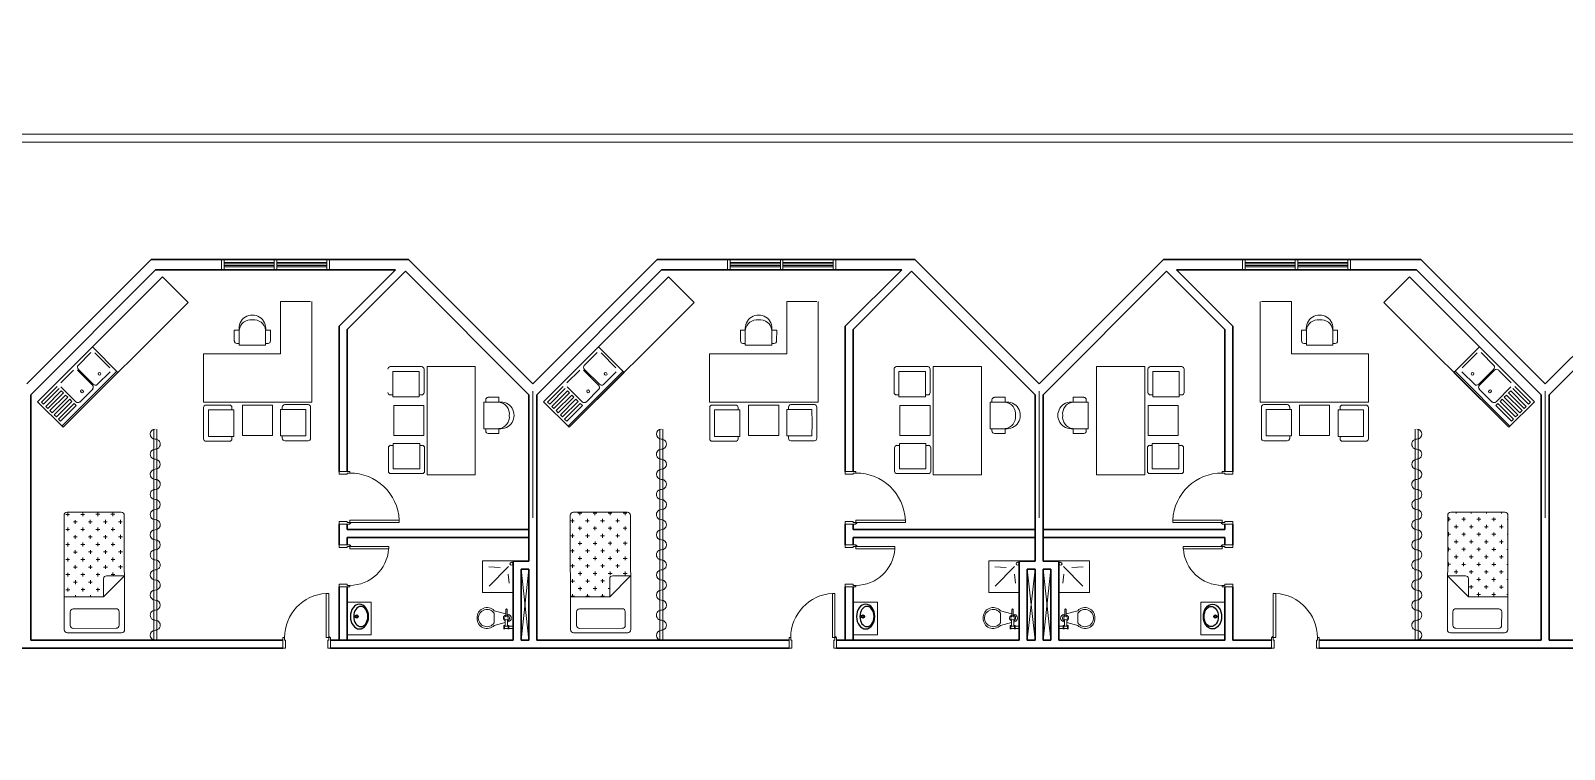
# Model space of a CAD drawing. Extents: x -59 to 582, y -1177 to 100.
# Drawn here: x 494.27 to 523.36, y -1.42 to 12.21 of the extents above; entities that cross this region are included whole.
import ezdxf

# ---------------------------------------------------------------- set-up
doc = ezdxf.new("R2010")
doc.units = 0
doc.header["$LTSCALE"] = 0.15
doc.layers.get('0').update_dxf_attribs({"color": 252})
doc.layers.add('0 sockets', color=252, linetype='Continuous')
for name, color, linetype, lineweight in [('anal', 252, 'Continuous', 20), ('DOOR', 252, 'Continuous', 20), ('FUR', 252, 'Continuous', 9), ('FURNITURE-1', 252, 'Continuous', 9), ('sofa', 252, 'Continuous', 9), ('wall', 252, 'Continuous', 30)]:
    doc.layers.add(name, color=color, linetype=linetype, lineweight=lineweight)

# ---------------------------------------------------------------- blocks, each defined once
blk = doc.blocks.new('A$C30776E45')
at = {"layer": 'FUR'}
for p, q in [((1.641, 2.361), (1.431, 2.151)), ((1.641, 2.361), (1.851, 2.571)), ((1.705, 2.297), (1.883, 2.474)), ((1.883, 2.474), (2.223, 2.135)), ((1.915, 2.571), (2.231, 2.256)), ((0, 0.754), (1.347, 2.101)), ((1.347, 2.101), (2.801, 0.646)), ((1.431, 2.086), (1.746, 1.771)), ((1.705, 2.297), (1.528, 2.119)), ((1.528, 2.119), (1.867, 1.779)), ((2.045, 1.957), (2.223, 2.135)), ((2.198, 2.159), (2.231, 2.192)), ((1.843, 1.804), (1.81, 1.771)), ((2.045, 1.957), (1.867, 1.779)), ((2.321, 2.021), (1.917, 1.617)), ((2.725, 1.617), (2.321, 2.021)), ((2.321, 1.213), (1.917, 1.617)), ((2.725, 1.617), (2.321, 1.213)), ((2.678, 1.337), (2.856, 1.515)), ((3.196, 1.175), (2.856, 1.515)), ((2.881, 1.491), (2.913, 1.523)), ((3.293, 1.208), (2.977, 1.523)), ((2.678, 1.337), (2.501, 1.159)), ((3.018, 0.998), (3.196, 1.175)), ((1.121, 1.034), (0.421, 0.333)), ((1.121, 1.034), (2.155, 0)), ((2.525, 1.135), (2.493, 1.103)), ((2.808, 0.723), (2.493, 1.038)), ((2.84, 0.82), (2.501, 1.159)), ((3.018, 0.998), (2.84, 0.82)), ((3.083, 0.933), (2.872, 0.723)), ((3.083, 0.933), (3.293, 1.143)), ((0.017, 0.737), (0.421, 0.333)), ((0.938, 0.582), (1.083, 0.726)), ((1.003, 0.517), (0.938, 0.582)), ((1.003, 0.517), (1.204, 0.718)), ((1.18, 0.694), (1.148, 0.726)), ((1.382, 0.541), (1.204, 0.718)), ((2.801, 0.646), (2.155, 0)), ((1.359, 0.162), (1.56, 0.363)), ((1.382, 0.541), (1.56, 0.363)), ((1.535, 0.339), (1.568, 0.306)), ((1.423, 0.097), (1.359, 0.162)), ((1.423, 0.097), (1.568, 0.242))]:
    blk.add_line(p, q, dxfattribs=at)
for centre, radius, start, end in [((1.883, 2.539), 0.0457, 45, 135), ((1.463, 2.119), 0.0457, 135, 225), ((2.198, 2.224), 0.0457, 315, 45), ((1.778, 1.804), 0.0457, 225, 315), ((2.945, 1.491), 0.0457, 45, 135), ((3.26, 1.175), 0.0457, 315, 45), ((2.525, 1.07), 0.0457, 135, 225), ((1.115, 0.694), 0.0457, 45, 135), ((2.84, 0.755), 0.0457, 225, 315), ((1.157, 0.316), 0.254, 127.4334, 322.5666), ((1.181, 0.379), 0.225, 142.1177, 232.1177), ((1.535, 0.274), 0.0457, 315, 45), ((1.22, 0.339), 0.225, 217.8823, 307.8823)]:
    blk.add_arc(centre, radius, start, end, dxfattribs=at)
blk = doc.blocks.new('A$C48FC3568')
at = {"layer": 'FUR'}
h = blk.add_hatch(dxfattribs=at)
h.set_pattern_fill('CROSS', color=256, scale=0.5, style=0)
h.set_pattern_definition([(0, (-34.60875, 58.23435), (0.125, -0.125), [0.0625, -0.1875]), (270, (-34.5775, 58.2656), (-0.125, -0.125), [0.0625, -0.1875])])
h.paths.add_polyline_path([(1.055, 0.703), (1.055, 1), (0.05, 1, 0.414214), (0, 0.95), (0, 0.05, 0.414214), (0.05, 0), (1.402, 0), (1.402, 0.653), (1.105, 0.653, -0.414214)])
for p, q in [((0, 0.95), (0, 0.05)), ((1.95, 1), (0.05, 1)), ((1.402, 0.653), (1.055, 1)), ((1.055, 1), (1.055, 0.703)), ((1.602, 0.859), (1.602, 0.15)), ((1.877, 0.909), (1.652, 0.909)), ((1.927, 0.15), (1.927, 0.859)), ((2, 0.05), (2, 0.95)), ((1.402, 0.653), (1.105, 0.653)), ((1.402, 0), (1.402, 0.653)), ((1.652, 0.1), (1.877, 0.1)), ((0.05, 0), (1.95, 0))]:
    blk.add_line(p, q, dxfattribs=at)
for centre, start, end in [((0.05, 0.95), 90, 180), ((1.652, 0.859), 90, 180), ((1.877, 0.859), 360, 90), ((1.95, 0.95), 360, 90), ((1.105, 0.703), 180, 270), ((0.05, 0.05), 180, 270), ((1.652, 0.15), 180, 270), ((1.877, 0.15), 270, 0), ((1.95, 0.05), 270, 360)]:
    blk.add_arc(centre, 0.05, start, end, dxfattribs=at)
blk = doc.blocks.new('A$C058220D9')
at = {"layer": 'FUR'}
blk.add_blockref('A$C48FC3568', (0, 0), dxfattribs=at)
blk = doc.blocks.new('D100')
at = {"layer": 'DOOR'}
for points in [[(0.03, 0.2), (0.03, 1.14), (0.078, 1.14), (0.078, 0.2)], [(0.03, 0.2), (0, 0.2), (0, 0), (0.05, 0), (0.05, 0.15), (0.03, 0.15)], [(0.97, 0.2), (1, 0.2), (1, 0), (0.95, 0), (0.95, 0.15), (0.97, 0.15)]]:
    blk.add_lwpolyline(points, close=True, dxfattribs=at)
blk.add_circle((0.02, 0.21), 0.01, dxfattribs=at)
blk.add_arc((0.029, 0.2), 0.941, 0.0029, 86.9663, dxfattribs=at)
blk = doc.blocks.new('ELLIPSE')
blk.add_circle((0.5, 0.5), 0.5)
blk = doc.blocks.new('D80')
at = {"layer": 'DOOR'}
for points in [[(0.03, 0.2), (0.03, 0.94), (0.078, 0.94), (0.078, 0.2)], [(0.03, 0.2), (0, 0.2), (0, 0), (0.05, 0), (0.05, 0.15), (0.03, 0.15)], [(0.77, 0.2), (0.8, 0.2), (0.8, 0), (0.75, 0), (0.75, 0.15), (0.77, 0.15)]]:
    blk.add_lwpolyline(points, close=True, dxfattribs=at)
blk.add_circle((0.02, 0.21), 0.01, dxfattribs=at)
blk.add_arc((0.03, 0.2), 0.74, 0, 86.2769, dxfattribs=at)
blk = doc.blocks.new('D90')
at = {"layer": 'DOOR'}
for points in [[(0.03, 0.2), (0.03, 1.04), (0.078, 1.04), (0.078, 0.2)], [(0.03, 0.2), (0, 0.2), (0, 0), (0.05, 0), (0.05, 0.15), (0.03, 0.15)], [(0.87, 0.2), (0.9, 0.2), (0.9, 0), (0.85, 0), (0.85, 0.15), (0.87, 0.15)]]:
    blk.add_lwpolyline(points, close=True, dxfattribs=at)
blk.add_circle((0.02, 0.21), 0.01, dxfattribs=at)
blk.add_arc((0.025, 0.197), 0.845, 0.2218, 86.3889, dxfattribs=at)
blk = doc.blocks.new('ARCH')
for centre, radius in [((100.458, 389.926), 0.0306), ((100.458, 389.926), 0.0172), ((110.058, 389.926), 0.0306), ((110.058, 389.926), 0.0172), ((116.742, 389.926), 0.0306), ((116.742, 389.926), 0.0172)]:
    blk.add_circle(centre, radius)
at = {"layer": 'anal'}
for p, q in [((82.125, 399.075), (132.6, 399.075)), ((82.275, 398.925), (132.6, 398.925)), ((97.893, 396.6), (97.893, 396.7)), ((97.893, 396.6), (97.893, 396.5)), ((97.943, 396.5), (97.943, 396.7)), ((97.943, 396.6), (97.943, 396.7)), ((98.893, 396.64), (97.943, 396.64)), ((98.893, 396.615), (97.943, 396.615)), ((98.893, 396.585), (97.943, 396.585)), ((98.893, 396.56), (97.943, 396.56)), ((98.893, 396.7), (98.943, 396.7)), ((98.893, 396.5), (98.893, 396.7)), ((98.893, 396.5), (98.943, 396.5)), ((98.943, 396.5), (98.943, 396.7)), ((99.893, 396.64), (98.943, 396.64)), ((99.893, 396.615), (98.943, 396.615)), ((99.893, 396.585), (98.943, 396.585)), ((99.893, 396.56), (98.943, 396.56)), ((99.893, 396.5), (99.893, 396.7)), ((99.893, 396.6), (99.893, 396.7)), ((99.943, 396.6), (99.943, 396.7)), ((99.943, 396.6), (99.943, 396.5)), ((107.493, 396.6), (107.493, 396.7)), ((107.493, 396.6), (107.493, 396.5)), ((107.543, 396.6), (107.543, 396.7)), ((107.543, 396.5), (107.543, 396.7)), ((108.493, 396.64), (107.543, 396.64)), ((108.493, 396.615), (107.543, 396.615)), ((108.493, 396.585), (107.543, 396.585)), ((108.493, 396.56), (107.543, 396.56)), ((108.493, 396.5), (108.493, 396.7)), ((108.493, 396.7), (108.543, 396.7)), ((108.493, 396.5), (108.543, 396.5)), ((108.543, 396.5), (108.543, 396.7)), ((109.493, 396.64), (108.543, 396.64)), ((109.493, 396.615), (108.543, 396.615)), ((109.493, 396.585), (108.543, 396.585)), ((109.493, 396.56), (108.543, 396.56)), ((109.493, 396.6), (109.493, 396.7)), ((109.493, 396.5), (109.493, 396.7)), ((109.543, 396.6), (109.543, 396.7)), ((109.543, 396.6), (109.543, 396.5)), ((117.257, 396.6), (117.257, 396.7)), ((117.257, 396.6), (117.257, 396.5)), ((117.307, 396.6), (117.307, 396.7)), ((117.307, 396.5), (117.307, 396.7)), ((118.257, 396.64), (117.307, 396.64)), ((118.257, 396.615), (117.307, 396.615)), ((118.257, 396.585), (117.307, 396.585)), ((118.257, 396.56), (117.307, 396.56)), ((118.257, 396.5), (118.257, 396.7)), ((118.257, 396.7), (118.307, 396.7)), ((118.257, 396.5), (118.307, 396.5)), ((118.307, 396.5), (118.307, 396.7)), ((119.257, 396.64), (118.307, 396.64)), ((119.257, 396.615), (118.307, 396.615)), ((119.257, 396.585), (118.307, 396.585)), ((119.257, 396.56), (118.307, 396.56)), ((119.257, 396.6), (119.257, 396.7)), ((119.257, 396.5), (119.257, 396.7)), ((119.307, 396.6), (119.307, 396.7)), ((119.307, 396.6), (119.307, 396.5)), ((103.8, 391.8), (103.8, 394.2)), ((103.8, 391.8), (103.8, 394.2)), ((103.8, 391.8), (103.8, 394.2)), ((103.8, 391.8), (103.8, 394.2)), ((103.8, 391.8), (103.8, 394.2)), ((103.8, 391.8), (103.8, 394.2)), ((103.8, 391.8), (103.8, 394.2)), ((103.8, 391.8), (103.8, 394.2)), ((103.8, 391.8), (103.8, 394.2)), ((103.8, 391.8), (103.8, 394.2)), ((103.8, 391.8), (103.8, 394.2)), ((103.8, 391.8), (103.8, 394.2)), ((103.8, 391.8), (103.8, 394.2)), ((103.8, 391.8), (103.8, 394.2)), ((103.8, 391.8), (103.8, 394.2)), ((103.8, 391.8), (103.8, 394.2)), ((103.8, 391.8), (103.8, 394.2)), ((103.8, 391.8), (103.8, 394.2)), ((113.4, 391.8), (113.4, 394.2)), ((113.4, 391.8), (113.4, 394.2)), ((113.4, 391.8), (113.4, 394.2)), ((113.4, 391.8), (113.4, 394.2)), ((113.4, 391.8), (113.4, 394.2)), ((113.4, 391.8), (113.4, 394.2)), ((113.4, 391.8), (113.4, 394.2)), ((113.4, 391.8), (113.4, 394.2)), ((113.4, 391.8), (113.4, 394.2)), ((113.4, 391.8), (113.4, 394.2)), ((113.4, 391.8), (113.4, 394.2)), ((113.4, 391.8), (113.4, 394.2)), ((113.4, 391.8), (113.4, 394.2)), ((113.4, 391.8), (113.4, 394.2)), ((113.4, 391.8), (113.4, 394.2)), ((113.4, 391.8), (113.4, 394.2)), ((113.4, 391.8), (113.4, 394.2)), ((113.4, 391.8), (113.4, 394.2)), ((123, 391.8), (123, 394.2)), ((123, 391.8), (123, 394.2)), ((123, 391.8), (123, 394.2)), ((123, 391.8), (123, 394.2)), ((123, 391.8), (123, 394.2)), ((123, 391.8), (123, 394.2)), ((123, 391.8), (123, 394.2)), ((123, 391.8), (123, 394.2)), ((123, 391.8), (123, 394.2)), ((123, 391.8), (123, 394.2)), ((123, 391.8), (123, 394.2)), ((123, 391.8), (123, 394.2)), ((123, 391.8), (123, 394.2)), ((123, 391.8), (123, 394.2)), ((123, 391.8), (123, 394.2)), ((123, 391.8), (123, 394.2)), ((123, 391.8), (123, 394.2)), ((123, 391.8), (123, 394.2)), ((103.575, 390.825), (103.725, 389.475)), ((103.725, 390.825), (103.575, 389.475)), ((113.325, 390.825), (113.175, 389.475)), ((113.175, 390.825), (113.325, 389.475)), ((113.625, 390.825), (113.475, 389.475)), ((113.475, 390.825), (113.625, 389.475))]:
    blk.add_line(p, q, dxfattribs=at)
at = {"layer": 'DOOR'}
blk.add_line((117.859, 389.475), (117.839, 389.475), dxfattribs=at)
for points in [[(117.839, 389.525), (117.839, 390.365), (117.887, 390.365), (117.887, 389.525)], [(118.679, 389.525), (118.709, 389.525), (118.709, 389.325), (118.659, 389.325), (118.659, 389.475), (118.679, 389.475)]]:
    blk.add_lwpolyline(points, close=True, dxfattribs=at)
blk.add_lwpolyline([(117.839, 389.475), (117.839, 389.525), (117.809, 389.525), (117.809, 389.325), (117.859, 389.325), (117.859, 389.475)], dxfattribs=at)
blk.add_circle((117.829, 389.535), 0.01, dxfattribs=at)
blk.add_arc((117.834, 389.522), 0.845, 0.2218, 86.3889, dxfattribs=at)
at = {"layer": 'FUR'}
for p, q in [((96.774, 396.369), (94.403, 393.999)), ((97.259, 395.885), (96.774, 396.369)), ((106.374, 396.369), (104.003, 393.999)), ((106.859, 395.885), (106.374, 396.369)), ((119.941, 395.885), (120.426, 396.369)), ((120.426, 396.369), (122.797, 393.999)), ((94.889, 393.515), (97.259, 395.885)), ((104.489, 393.515), (106.859, 395.885)), ((122.311, 393.515), (119.941, 395.885)), ((94.404, 394), (95.446, 395.042)), ((95.446, 395.042), (95.931, 394.557)), ((104.004, 394), (105.046, 395.042)), ((105.046, 395.042), (105.531, 394.557)), ((121.754, 395.042), (121.269, 394.557)), ((122.796, 394), (121.754, 395.042)), ((95.174, 394.689), (95.417, 394.932)), ((95.493, 394.927), (95.775, 394.644)), ((104.774, 394.689), (105.017, 394.932)), ((105.093, 394.927), (105.375, 394.644)), ((121.707, 394.927), (121.425, 394.644)), ((122.026, 394.689), (121.783, 394.932)), ((94.844, 394.359), (95.087, 394.602)), ((94.869, 393.535), (95.911, 394.578)), ((95.931, 394.557), (94.889, 393.515)), ((95.162, 394.597), (95.445, 394.314)), ((95.463, 394.331), (95.18, 394.614)), ((95.781, 394.569), (95.538, 394.325)), ((101.392, 394.666), (101.095, 394.666)), ((101.141, 394.574), (101.141, 394.094)), ((101.392, 394.574), (101.141, 394.574)), ((101.392, 394.666), (101.689, 394.666)), ((101.392, 394.574), (101.644, 394.574)), ((101.644, 394.574), (101.644, 394.094)), ((101.735, 394.62), (101.735, 394.174)), ((101.793, 392.612), (101.793, 394.669)), ((101.793, 394.669), (102.708, 394.669)), ((102.708, 393.208), (102.708, 394.669)), ((104.444, 394.359), (104.687, 394.602)), ((104.469, 393.535), (105.511, 394.578)), ((105.531, 394.557), (104.489, 393.515)), ((104.762, 394.597), (105.045, 394.314)), ((105.063, 394.331), (104.78, 394.614)), ((105.381, 394.569), (105.138, 394.325)), ((110.649, 394.62), (110.649, 394.174)), ((110.992, 394.666), (110.695, 394.666)), ((110.741, 394.574), (110.741, 394.094)), ((110.992, 394.574), (110.741, 394.574)), ((110.992, 394.666), (111.289, 394.666)), ((110.992, 394.574), (111.244, 394.574)), ((111.244, 394.574), (111.244, 394.094)), ((111.335, 394.62), (111.335, 394.174)), ((111.393, 392.612), (111.393, 394.669)), ((111.393, 394.669), (112.308, 394.669)), ((112.308, 393.208), (112.308, 394.669)), ((115.407, 394.669), (114.492, 394.669)), ((114.492, 393.208), (114.492, 394.669)), ((115.407, 392.612), (115.407, 394.669)), ((115.465, 394.62), (115.465, 394.174)), ((115.808, 394.666), (115.511, 394.666)), ((115.808, 394.574), (115.556, 394.574)), ((115.556, 394.574), (115.556, 394.094)), ((115.808, 394.666), (116.105, 394.666)), ((115.808, 394.574), (116.059, 394.574)), ((116.059, 394.574), (116.059, 394.094)), ((116.151, 394.62), (116.151, 394.174)), ((121.269, 394.557), (122.311, 393.515)), ((122.331, 393.535), (121.289, 394.578)), ((121.419, 394.569), (121.662, 394.325)), ((121.737, 394.331), (122.02, 394.614)), ((122.038, 394.597), (121.755, 394.314)), ((122.356, 394.359), (122.113, 394.602)), ((94.775, 394.289), (94.479, 393.994)), ((94.52, 393.954), (94.815, 394.249)), ((94.56, 393.913), (94.855, 394.209)), ((94.896, 394.168), (94.6, 393.873)), ((94.641, 393.832), (94.936, 394.128)), ((95.133, 394.001), (94.85, 394.284)), ((94.855, 394.209), (94.896, 394.168)), ((94.936, 394.128), (94.977, 394.087)), ((95.451, 394.239), (95.208, 393.995)), ((101.141, 394.129), (101.095, 394.129)), ((101.644, 394.129), (101.689, 394.129)), ((104.375, 394.289), (104.079, 393.994)), ((104.12, 393.954), (104.415, 394.249)), ((104.16, 393.913), (104.455, 394.209)), ((104.496, 394.168), (104.2, 393.873)), ((104.241, 393.832), (104.536, 394.128)), ((104.733, 394.001), (104.45, 394.284)), ((104.455, 394.209), (104.496, 394.168)), ((104.536, 394.128), (104.577, 394.087)), ((105.051, 394.239), (104.808, 393.995)), ((110.741, 394.129), (110.695, 394.129)), ((111.244, 394.129), (111.289, 394.129)), ((115.556, 394.129), (115.511, 394.129)), ((116.059, 394.129), (116.105, 394.129)), ((121.749, 394.239), (121.992, 393.995)), ((122.067, 394.001), (122.35, 394.284)), ((122.264, 394.128), (122.223, 394.087)), ((122.559, 393.832), (122.264, 394.128)), ((122.345, 394.209), (122.304, 394.168)), ((122.304, 394.168), (122.6, 393.873)), ((122.64, 393.913), (122.345, 394.209)), ((122.68, 393.954), (122.385, 394.249)), ((122.425, 394.289), (122.721, 393.994)), ((94.889, 393.515), (94.404, 394)), ((94.479, 393.994), (94.52, 393.954)), ((94.6, 393.873), (94.56, 393.913)), ((94.681, 393.792), (94.641, 393.832)), ((94.977, 394.087), (94.681, 393.792)), ((94.722, 393.752), (95.017, 394.047)), ((95.057, 394.007), (94.762, 393.711)), ((94.802, 393.671), (95.098, 393.966)), ((95.138, 393.926), (94.843, 393.63)), ((95.017, 394.047), (95.057, 394.007)), ((95.098, 393.966), (95.138, 393.926)), ((101.392, 394.094), (101.141, 394.094)), ((101.161, 393.929), (101.732, 393.929)), ((101.161, 393.929), (101.161, 393.358)), ((101.392, 394.094), (101.644, 394.094)), ((101.732, 393.929), (101.732, 393.358)), ((103.156, 393.992), (102.872, 393.992)), ((102.872, 393.741), (102.872, 393.992)), ((102.906, 393.992), (102.906, 394.038)), ((103.156, 394.084), (102.952, 394.084)), ((103.156, 394.084), (103.156, 393.992)), ((104.489, 393.515), (104.004, 394)), ((104.079, 393.994), (104.12, 393.954)), ((104.2, 393.873), (104.16, 393.913)), ((104.281, 393.792), (104.241, 393.832)), ((104.577, 394.087), (104.281, 393.792)), ((104.322, 393.752), (104.617, 394.047)), ((104.657, 394.007), (104.362, 393.711)), ((104.402, 393.671), (104.698, 393.966)), ((104.738, 393.926), (104.443, 393.63)), ((104.617, 394.047), (104.657, 394.007)), ((104.698, 393.966), (104.738, 393.926)), ((110.992, 394.094), (110.741, 394.094)), ((110.761, 393.929), (110.761, 393.358)), ((110.761, 393.929), (111.332, 393.929)), ((110.992, 394.094), (111.244, 394.094)), ((111.332, 393.929), (111.332, 393.358)), ((112.472, 393.741), (112.472, 393.992)), ((112.756, 393.992), (112.472, 393.992)), ((112.506, 393.992), (112.506, 394.038)), ((112.756, 394.084), (112.552, 394.084)), ((112.756, 394.084), (112.756, 393.992)), ((114.044, 394.084), (114.248, 394.084)), ((114.044, 394.084), (114.044, 393.992)), ((114.044, 393.992), (114.328, 393.992)), ((114.294, 393.992), (114.294, 394.038)), ((114.328, 393.741), (114.328, 393.992)), ((116.039, 393.929), (115.468, 393.929)), ((115.468, 393.929), (115.468, 393.358)), ((115.808, 394.094), (115.556, 394.094)), ((115.808, 394.094), (116.059, 394.094)), ((116.039, 393.929), (116.039, 393.358)), ((122.102, 393.966), (122.062, 393.926)), ((122.062, 393.926), (122.357, 393.63)), ((122.398, 393.671), (122.102, 393.966)), ((122.183, 394.047), (122.143, 394.007)), ((122.143, 394.007), (122.438, 393.711)), ((122.478, 393.752), (122.183, 394.047)), ((122.223, 394.087), (122.519, 393.792)), ((122.311, 393.515), (122.796, 394)), ((122.519, 393.792), (122.559, 393.832)), ((122.6, 393.873), (122.64, 393.913)), ((122.721, 393.994), (122.68, 393.954)), ((94.762, 393.711), (94.722, 393.752)), ((94.843, 393.63), (94.802, 393.671)), ((102.872, 393.741), (102.872, 393.489)), ((104.362, 393.711), (104.322, 393.752)), ((104.443, 393.63), (104.402, 393.671)), ((112.472, 393.741), (112.472, 393.489)), ((114.328, 393.741), (114.328, 393.489)), ((122.357, 393.63), (122.398, 393.671)), ((122.438, 393.711), (122.478, 393.752)), ((96.608, 393.478), (96.608, 389.475)), ((96.665, 393.478), (96.665, 389.475)), ((101.161, 393.358), (101.732, 393.358)), ((103.156, 393.489), (102.872, 393.489)), ((102.906, 393.489), (102.906, 393.444)), ((103.156, 393.398), (102.952, 393.398)), ((103.156, 393.489), (103.156, 393.398)), ((106.208, 393.478), (106.208, 389.475)), ((106.265, 393.478), (106.265, 389.475)), ((110.761, 393.358), (111.332, 393.358)), ((112.756, 393.489), (112.472, 393.489)), ((112.506, 393.489), (112.506, 393.444)), ((112.756, 393.398), (112.552, 393.398)), ((112.756, 393.489), (112.756, 393.398)), ((114.044, 393.489), (114.044, 393.398)), ((114.044, 393.489), (114.328, 393.489)), ((114.044, 393.398), (114.248, 393.398)), ((114.294, 393.489), (114.294, 393.444)), ((116.039, 393.358), (115.468, 393.358)), ((120.535, 393.478), (120.535, 389.475)), ((120.592, 393.478), (120.592, 389.475)), ((101.059, 392.682), (101.059, 393.128)), ((101.15, 393.173), (101.105, 393.173)), ((101.402, 393.208), (101.15, 393.208)), ((101.15, 392.728), (101.15, 393.208)), ((101.402, 393.208), (101.653, 393.208)), ((101.653, 392.728), (101.653, 393.208)), ((101.653, 393.173), (101.699, 393.173)), ((101.745, 392.682), (101.745, 393.128)), ((102.708, 393.208), (102.708, 392.612)), ((110.659, 392.682), (110.659, 393.128)), ((110.75, 393.173), (110.705, 393.173)), ((110.75, 392.728), (110.75, 393.208)), ((111.002, 393.208), (110.75, 393.208)), ((111.002, 393.208), (111.253, 393.208)), ((111.253, 392.728), (111.253, 393.208)), ((111.253, 393.173), (111.299, 393.173)), ((111.345, 392.682), (111.345, 393.128)), ((112.308, 393.208), (112.308, 392.612)), ((114.492, 393.208), (114.492, 392.612)), ((115.455, 392.682), (115.455, 393.128)), ((115.547, 393.173), (115.501, 393.173)), ((115.547, 392.728), (115.547, 393.208)), ((115.798, 393.208), (115.547, 393.208)), ((115.798, 393.208), (116.05, 393.208)), ((116.05, 392.728), (116.05, 393.208)), ((116.05, 393.173), (116.095, 393.173)), ((116.141, 392.682), (116.141, 393.128)), ((101.402, 392.728), (101.15, 392.728)), ((101.402, 392.728), (101.653, 392.728)), ((111.002, 392.728), (110.75, 392.728)), ((111.002, 392.728), (111.253, 392.728)), ((115.798, 392.728), (115.547, 392.728)), ((115.798, 392.728), (116.05, 392.728)), ((101.402, 392.636), (101.105, 392.636)), ((101.402, 392.636), (101.699, 392.636)), ((101.793, 392.612), (102.708, 392.612)), ((111.002, 392.636), (110.705, 392.636)), ((111.002, 392.636), (111.299, 392.636)), ((111.393, 392.612), (112.308, 392.612)), ((115.407, 392.612), (114.492, 392.612)), ((115.798, 392.636), (115.501, 392.636)), ((115.798, 392.636), (116.095, 392.636))]:
    blk.add_line(p, q, dxfattribs=at)
for centre, radius, start, end in [((101.095, 394.62), 0.0457, 90, 180), ((101.689, 394.62), 0.0457, 0, 90), ((110.695, 394.62), 0.0457, 90, 180), ((111.289, 394.62), 0.0457, 0, 90), ((115.511, 394.62), 0.0457, 90, 180), ((116.105, 394.62), 0.0457, 360, 90), ((101.095, 394.174), 0.0457, 180, 270), ((101.689, 394.174), 0.0457, 270, 0), ((110.695, 394.174), 0.0457, 180, 270), ((111.289, 394.174), 0.0457, 270, 0), ((115.511, 394.174), 0.0457, 180, 270), ((116.105, 394.174), 0.0457, 270, 360), ((102.952, 394.038), 0.0457, 90, 180), ((103.19, 393.741), 0.254, 262.4334, 97.5666), ((103.129, 393.769), 0.225, 352.8823, 82.8823), ((112.552, 394.038), 0.0457, 90, 180), ((112.79, 393.741), 0.254, 262.4334, 97.5666), ((112.729, 393.769), 0.225, 352.8823, 82.8823), ((114.01, 393.741), 0.254, 82.4334, 277.5666), ((114.071, 393.769), 0.225, 97.1177, 187.1177), ((114.248, 394.038), 0.0457, 360, 90), ((103.129, 393.713), 0.225, 277.1177, 7.1177), ((112.729, 393.713), 0.225, 277.1177, 7.1177), ((114.071, 393.713), 0.225, 172.8823, 262.8823), ((96.637, 393.386), 0.0953, 90, 268.5024), ((96.637, 393.195), 0.0953, 270, 91.4976), ((102.952, 393.444), 0.0457, 180, 270), ((106.237, 393.386), 0.0953, 90, 268.5024), ((106.237, 393.195), 0.0953, 270, 91.4976), ((112.552, 393.444), 0.0457, 180, 270), ((114.248, 393.444), 0.0457, 270, 360), ((120.563, 393.195), 0.0953, 88.5024, 270), ((120.563, 393.386), 0.0953, 271.4976, 90), ((96.637, 393.005), 0.0953, 90, 271.4976), ((101.105, 393.128), 0.0457, 90, 180), ((101.699, 393.128), 0.0457, 360, 90), ((106.237, 393.005), 0.0953, 90, 271.4976), ((110.705, 393.128), 0.0457, 90, 180), ((111.299, 393.128), 0.0457, 360, 90), ((115.501, 393.128), 0.0457, 90, 180), ((116.095, 393.128), 0.0457, 0, 90), ((120.563, 393.005), 0.0953, 268.5024, 90), ((96.637, 392.623), 0.0953, 90, 268.5024), ((96.637, 392.814), 0.0953, 270, 88.5024), ((101.105, 392.682), 0.0457, 180, 270), ((101.699, 392.682), 0.0457, 270, 360), ((106.237, 392.623), 0.0953, 90, 268.5024), ((106.237, 392.814), 0.0953, 270, 88.5024), ((110.705, 392.682), 0.0457, 180, 270), ((111.299, 392.682), 0.0457, 270, 360), ((115.501, 392.682), 0.0457, 180, 270), ((116.095, 392.682), 0.0457, 270, 0), ((120.563, 392.814), 0.0953, 91.4976, 270), ((120.563, 392.623), 0.0953, 271.4976, 90), ((96.637, 392.433), 0.0953, 270, 91.4976), ((106.237, 392.433), 0.0953, 270, 91.4976), ((120.563, 392.433), 0.0953, 88.5024, 270), ((96.637, 392.242), 0.0953, 90, 271.4976), ((96.637, 392.049), 0.0953, 271.4976, 90), ((106.237, 392.242), 0.0953, 90, 271.4976), ((106.237, 392.049), 0.0953, 271.4976, 90), ((120.563, 392.049), 0.0953, 90, 268.5024), ((120.563, 392.242), 0.0953, 268.5024, 90), ((96.637, 391.858), 0.0953, 88.5024, 270), ((106.237, 391.858), 0.0953, 88.5024, 270), ((120.563, 391.858), 0.0953, 270, 91.4976), ((96.637, 391.477), 0.0953, 91.4976, 270), ((96.637, 391.668), 0.0953, 268.5024, 90), ((106.237, 391.477), 0.0953, 91.4976, 270), ((106.237, 391.668), 0.0953, 268.5024, 90), ((120.563, 391.668), 0.0953, 90, 271.4976), ((120.563, 391.477), 0.0953, 270, 88.5024), ((96.637, 391.286), 0.0953, 271.4976, 90), ((106.237, 391.286), 0.0953, 271.4976, 90), ((120.563, 391.286), 0.0953, 90, 268.5024), ((96.637, 391.096), 0.0953, 88.5024, 270), ((96.637, 390.905), 0.0953, 268.5024, 90), ((106.237, 391.096), 0.0953, 88.5024, 270), ((106.237, 390.905), 0.0953, 268.5024, 90), ((120.563, 390.905), 0.0953, 90, 271.4976), ((120.563, 391.096), 0.0953, 270, 91.4976), ((96.637, 390.714), 0.0953, 91.4976, 270), ((106.237, 390.714), 0.0953, 91.4976, 270), ((120.563, 390.714), 0.0953, 270, 88.5024), ((96.637, 390.333), 0.0953, 91.4976, 270), ((96.637, 390.524), 0.0953, 268.5024, 90), ((106.237, 390.333), 0.0953, 91.4976, 270), ((106.237, 390.524), 0.0953, 268.5024, 90), ((120.563, 390.524), 0.0953, 90, 271.4976), ((120.563, 390.333), 0.0953, 270, 88.5024), ((96.637, 390.142), 0.0953, 271.4976, 90), ((106.237, 390.142), 0.0953, 271.4976, 90), ((120.563, 390.142), 0.0953, 90, 268.5024), ((96.637, 389.952), 0.0953, 88.5024, 270), ((96.637, 389.761), 0.0953, 268.5024, 90), ((106.237, 389.952), 0.0953, 88.5024, 270), ((106.237, 389.761), 0.0953, 268.5024, 90), ((120.563, 389.761), 0.0953, 90, 271.4976), ((120.563, 389.952), 0.0953, 270, 91.4976), ((96.637, 389.57), 0.0953, 91.4976, 270), ((106.237, 389.57), 0.0953, 91.4976, 270), ((120.563, 389.57), 0.0953, 270, 88.5024)]:
    blk.add_arc(centre, radius, start, end, dxfattribs=at)
for centre, start_param, end_param in [((95.215, 394.649), 0, 1.570796), ((104.815, 394.649), 0, 1.570796), ((95.41, 394.279), 3.141593, 4.712389), ((95.497, 394.366), 1.570796, 3.141593), ((105.01, 394.279), 3.141593, 4.712389), ((105.097, 394.366), 1.570796, 3.141593), ((95.167, 394.036), 1.570796, 3.141593), ((104.767, 394.036), 1.570796, 3.141593)]:
    blk.add_ellipse(centre, major_axis=(-0.0404, 0.0404), ratio=0.86, start_param=start_param, end_param=end_param, dxfattribs=at)
for centre in [(95.579, 394.528), (105.179, 394.528), (95.248, 394.198), (104.848, 394.198)]:
    blk.add_ellipse(centre, major_axis=(-0.0202, 0.0202), ratio=0.86, dxfattribs=at)
at = {"layer": 'FUR', "extrusion": (0, 0, -1)}
for centre in [(121.621, 394.528), (121.952, 394.198)]:
    blk.add_ellipse(centre, major_axis=(0.0202, 0.0202), ratio=0.86, dxfattribs=at)
for centre, start_param, end_param in [((121.985, 394.649), 0, 1.570796), ((122.072, 394.562), 4.712389, 6.283185), ((121.703, 394.366), 1.570796, 3.141593), ((121.79, 394.279), 3.141593, 4.712389), ((122.033, 394.036), 1.570796, 3.141593)]:
    blk.add_ellipse(centre, major_axis=(0.0404, 0.0404), ratio=0.86, start_param=start_param, end_param=end_param, dxfattribs=at)
at = {"layer": 'FURNITURE-1', "ltscale": 0.5}
for p, q in [((100.275, 390.197), (100.734, 390.197)), ((100.734, 389.58), (100.734, 390.197)), ((109.875, 390.197), (110.334, 390.197)), ((110.334, 389.58), (110.334, 390.197)), ((116.925, 390.197), (116.466, 390.197)), ((116.466, 389.58), (116.466, 390.197)), ((100.275, 389.58), (100.734, 389.58)), ((109.875, 389.58), (110.334, 389.58)), ((116.925, 389.58), (116.466, 389.58))]:
    blk.add_line(p, q, dxfattribs=at)
at = {"layer": 'sofa'}
for p, q in [((102.847, 390.98), (102.847, 390.38)), ((102.847, 390.98), (103.425, 390.98)), ((112.447, 390.98), (112.447, 390.38)), ((112.447, 390.98), (113.025, 390.98)), ((114.353, 390.98), (113.775, 390.98)), ((114.353, 390.98), (114.353, 390.38)), ((102.962, 390.867), (103.177, 390.859)), ((103.335, 390.875), (102.97, 390.503)), ((103.331, 390.729), (103.35, 390.557)), ((112.562, 390.867), (112.777, 390.859)), ((112.935, 390.875), (112.57, 390.503)), ((112.931, 390.729), (112.95, 390.557)), ((113.869, 390.729), (113.85, 390.557)), ((113.865, 390.875), (114.23, 390.503)), ((114.238, 390.867), (114.023, 390.859)), ((102.847, 390.38), (103.425, 390.38)), ((112.447, 390.38), (113.025, 390.38)), ((114.353, 390.38), (113.775, 390.38)), ((103.286, 390.059), (103.286, 389.929)), ((103.309, 389.929), (103.309, 390.059)), ((112.886, 390.059), (112.886, 389.929)), ((112.909, 389.929), (112.909, 390.059)), ((113.891, 389.929), (113.891, 390.059)), ((113.914, 390.059), (113.914, 389.929)), ((103.286, 389.978), (103.066, 390.036)), ((103.066, 389.989), (103.066, 389.804)), ((103.275, 389.812), (103.066, 389.758)), ((103.275, 389.746), (103.275, 389.871)), ((103.332, 389.966), (103.309, 389.972)), ((103.332, 389.827), (103.32, 389.824)), ((103.321, 389.871), (103.321, 389.746)), ((112.886, 389.978), (112.666, 390.036)), ((112.666, 389.989), (112.666, 389.804)), ((112.875, 389.812), (112.666, 389.758)), ((112.875, 389.746), (112.875, 389.871)), ((112.932, 389.966), (112.909, 389.972)), ((112.932, 389.827), (112.92, 389.824)), ((112.921, 389.871), (112.921, 389.746)), ((113.868, 389.966), (113.891, 389.972)), ((113.868, 389.827), (113.88, 389.824)), ((113.879, 389.871), (113.879, 389.746)), ((113.914, 389.978), (114.134, 390.036)), ((113.925, 389.746), (113.925, 389.871)), ((113.925, 389.812), (114.134, 389.758)), ((114.134, 389.989), (114.134, 389.804)), ((103.251, 389.758), (103.251, 389.688)), ((103.263, 389.758), (103.251, 389.758)), ((103.263, 389.688), (103.263, 389.758)), ((103.332, 389.746), (103.263, 389.746)), ((103.263, 389.7), (103.332, 389.7)), ((103.344, 389.758), (103.332, 389.758)), ((103.332, 389.758), (103.332, 389.688)), ((103.344, 389.688), (103.344, 389.758)), ((103.425, 389.746), (103.344, 389.746)), ((103.344, 389.7), (103.425, 389.7)), ((112.863, 389.758), (112.851, 389.758)), ((112.851, 389.758), (112.851, 389.688)), ((112.863, 389.688), (112.863, 389.758)), ((112.932, 389.746), (112.863, 389.746)), ((112.863, 389.7), (112.932, 389.7)), ((112.932, 389.758), (112.932, 389.688)), ((112.944, 389.758), (112.932, 389.758)), ((112.944, 389.688), (112.944, 389.758)), ((113.025, 389.746), (112.944, 389.746)), ((112.944, 389.7), (113.025, 389.7)), ((113.775, 389.746), (113.856, 389.746)), ((113.856, 389.7), (113.775, 389.7)), ((113.856, 389.688), (113.856, 389.758)), ((113.856, 389.758), (113.868, 389.758)), ((113.868, 389.758), (113.868, 389.688)), ((113.868, 389.746), (113.937, 389.746)), ((113.937, 389.7), (113.868, 389.7)), ((113.937, 389.758), (113.949, 389.758)), ((113.937, 389.688), (113.937, 389.758)), ((113.949, 389.758), (113.949, 389.688))]:
    blk.add_line(p, q, dxfattribs=at)
for centre, radius in [((103.392, 390.928), 0.0268), ((112.992, 390.928), 0.0268), ((113.808, 390.928), 0.0268), ((103.298, 389.897), 0.0347), ((112.898, 389.897), 0.0347), ((113.902, 389.897), 0.0347)]:
    blk.add_circle(centre, radius, dxfattribs=at)
for centre, radius, start, end in [((102.929, 389.908), 0.188, 43.0172, 183.38), ((102.93, 389.896), 0.165, 34.5054, 179.7), ((103.298, 390.059), 0.0116, 0, 180), ((112.529, 389.908), 0.188, 43.0172, 183.38), ((112.53, 389.896), 0.165, 34.5054, 179.7), ((112.898, 390.059), 0.0116, 0, 180), ((113.902, 390.059), 0.0116, 360, 180), ((114.271, 389.908), 0.188, 356.62, 136.9828), ((114.27, 389.896), 0.165, 0.3, 145.4946), ((102.929, 389.886), 0.188, 176.62, 316.9828), ((102.93, 389.898), 0.165, 180.3, 325.4946), ((103.298, 389.897), 0.0579, 101.8763, 246.5863), ((103.298, 389.897), 0.0579, 292.8505, 78.577), ((103.32, 389.897), 0.0707, 280.3889, 79.6111), ((112.529, 389.886), 0.188, 176.62, 316.9828), ((112.53, 389.898), 0.165, 180.3, 325.4946), ((112.898, 389.897), 0.0579, 101.8763, 246.5863), ((112.898, 389.897), 0.0579, 292.8505, 78.577), ((112.92, 389.897), 0.0707, 280.3889, 79.6111), ((113.88, 389.897), 0.0707, 100.3889, 259.6111), ((113.902, 389.897), 0.0579, 101.423, 247.1495), ((113.902, 389.897), 0.0579, 293.4137, 78.1237), ((114.27, 389.898), 0.165, 214.5054, 359.7), ((114.271, 389.886), 0.188, 223.0172, 3.38)]:
    blk.add_arc(centre, radius, start, end, dxfattribs=at)
at = {"layer": 'wall'}
for p, q in [((94.2, 394.341), (96.559, 396.7)), ((94.275, 394.134), (96.641, 396.5)), ((96.559, 396.7), (101.441, 396.7)), ((96.641, 396.5), (101.194, 396.5)), ((101.194, 396.5), (100.125, 395.431)), ((101.382, 396.476), (100.275, 395.369)), ((101.382, 396.476), (103.725, 394.134)), ((101.441, 396.7), (103.8, 394.341)), ((103.8, 394.341), (106.159, 396.7)), ((103.875, 394.134), (106.241, 396.5)), ((106.159, 396.7), (111.041, 396.7)), ((106.241, 396.5), (110.794, 396.5)), ((110.794, 396.5), (109.725, 395.431)), ((110.982, 396.476), (109.875, 395.369)), ((110.982, 396.476), (113.325, 394.134)), ((111.041, 396.7), (113.4, 394.341)), ((113.4, 394.341), (115.759, 396.7)), ((113.475, 394.134), (115.818, 396.476)), ((115.759, 396.7), (120.641, 396.7)), ((115.818, 396.476), (116.925, 395.369)), ((116.006, 396.5), (120.559, 396.5)), ((116.006, 396.5), (117.075, 395.431)), ((120.559, 396.5), (122.925, 394.134)), ((120.641, 396.7), (123, 394.341)), ((123, 394.341), (125.359, 396.7)), ((123.075, 394.134), (125.441, 396.5)), ((100.125, 395.431), (100.125, 392.678)), ((100.275, 395.369), (100.275, 392.678)), ((109.725, 395.431), (109.725, 392.678)), ((109.875, 395.369), (109.875, 392.678)), ((116.925, 395.369), (116.925, 392.678)), ((117.075, 395.431), (117.075, 392.678)), ((94.275, 394.134), (94.275, 389.475)), ((103.725, 394.134), (103.725, 390.975)), ((103.875, 394.134), (103.875, 389.475)), ((113.325, 394.134), (113.325, 390.975)), ((113.475, 394.134), (113.475, 390.975)), ((122.925, 394.134), (122.925, 389.475)), ((123.075, 394.134), (123.075, 389.475)), ((100.125, 391.678), (100.125, 391.287)), ((100.275, 391.678), (100.275, 391.575)), ((100.275, 391.575), (103.725, 391.575)), ((109.725, 391.678), (109.725, 391.287)), ((109.875, 391.678), (109.875, 391.575)), ((109.875, 391.575), (113.325, 391.575)), ((116.925, 391.575), (113.475, 391.575)), ((116.925, 391.678), (116.925, 391.575)), ((117.075, 391.678), (117.075, 391.287)), ((100.275, 391.425), (103.725, 391.425)), ((100.275, 391.425), (100.275, 391.287)), ((109.875, 391.425), (113.325, 391.425)), ((109.875, 391.425), (109.875, 391.287)), ((116.925, 391.425), (113.475, 391.425)), ((116.925, 391.425), (116.925, 391.287)), ((103.425, 390.975), (103.425, 389.475)), ((103.725, 390.975), (103.425, 390.975)), ((113.025, 390.975), (113.025, 389.475)), ((113.325, 390.975), (113.025, 390.975)), ((113.775, 390.975), (113.475, 390.975)), ((113.775, 389.475), (113.775, 390.975)), ((103.725, 390.825), (103.575, 390.825)), ((103.575, 390.825), (103.575, 389.475)), ((103.725, 390.825), (103.725, 389.475)), ((103.725, 390.825), (103.725, 389.475)), ((113.175, 390.825), (113.175, 389.475)), ((113.325, 390.825), (113.175, 390.825)), ((113.325, 390.825), (113.325, 389.475)), ((113.625, 390.825), (113.475, 390.825)), ((113.475, 390.825), (113.475, 389.475)), ((113.625, 389.475), (113.625, 390.825)), ((100.125, 390.487), (100.125, 389.475)), ((100.275, 390.487), (100.275, 389.475)), ((109.725, 390.487), (109.725, 389.475)), ((109.875, 390.487), (109.875, 389.475)), ((116.925, 390.487), (116.925, 389.475)), ((117.075, 390.487), (117.075, 389.475)), ((99.059, 389.475), (94.275, 389.475)), ((103.425, 389.475), (99.959, 389.475)), ((103.725, 389.475), (103.575, 389.475)), ((103.725, 389.475), (103.575, 389.475)), ((108.659, 389.475), (103.875, 389.475)), ((113.025, 389.475), (109.559, 389.475)), ((113.325, 389.475), (113.175, 389.475)), ((113.625, 389.475), (113.475, 389.475)), ((116.925, 389.475), (113.775, 389.475)), ((117.809, 389.475), (117.075, 389.475)), ((122.925, 389.475), (118.709, 389.475)), ((123.075, 389.475), (125.475, 389.475)), ((99.059, 389.325), (93.959, 389.325)), ((108.659, 389.325), (99.959, 389.325)), ((117.809, 389.325), (109.559, 389.325)), ((123.075, 389.325), (118.709, 389.325)), ((123, 389.325), (125.325, 389.325))]:
    blk.add_line(p, q, dxfattribs=at)
for p, xscale, yscale, zscale, rotation in [((100.683, 390.162), -0.4712399999999661, 0.3450149999999894, 0.4712399999999917, 90), ((100.67, 390.117), -0.3824999999999932, 0.2677499999999782, 0.3824999999999932, 90), ((110.283, 390.162), -0.4712399999999661, 0.3450149999999894, 0.4712399999999917, 90), ((110.27, 390.117), -0.3824999999999932, 0.2677499999999782, 0.3824999999999932, 90), ((116.517, 390.162), 0.4712399999999661, 0.3450149999999894, 0.4712399999999661, 270), ((116.53, 390.117), 0.3824999999999932, 0.2677499999999782, 0.3824999999999932, 270)]:
    blk.add_blockref('ELLIPSE', p, dxfattribs=dict(xscale=xscale, yscale=yscale, zscale=zscale, rotation=rotation))
at = {"layer": 'DOOR', "xscale": -1}
for name, p, rotation in [('D100', (100.125, 391.678), 270), ('D100', (109.725, 391.678), 270), ('D80', (117.075, 391.287), 90)]:
    blk.add_blockref(name, p, dxfattribs=dict(at, rotation=rotation))
at = {"layer": 'DOOR'}
for name, p, rotation in [('D100', (117.075, 391.678), 90), ('D80', (100.125, 391.287), 270), ('D80', (109.725, 391.287), 270)]:
    blk.add_blockref(name, p, dxfattribs=dict(at, rotation=rotation))
at = {"layer": 'DOOR', "xscale": -1}
for p in [(99.959, 389.325), (109.559, 389.325)]:
    blk.add_blockref('D90', p, dxfattribs=at)
at = {"layer": 'FUR', "rotation": 224.9999999999995}
for p in [(99.075, 396.432), (108.675, 396.432)]:
    blk.add_blockref('A$C30776E45', p, dxfattribs=at)
at = {"layer": 'FUR', "xscale": -1, "rotation": 135.0000000000005}
blk.add_blockref('A$C30776E45', (118.125, 396.432), dxfattribs=at)
at = {"layer": 'FUR'}
for p, xscale, yscale, zscale, rotation in [((94.908, 391.903), 1.142857142856969, 1.142857142856969, 1.142857142856969, 270.1259017659573), ((104.508, 391.903), 1.142857142856969, 1.142857142856969, 1.142857142856969, 270.1259017659573), ((122.292, 391.903), -1.142857142856969, 1.142857142856997, 1.142857142857, 89.87409823404263)]:
    blk.add_blockref('A$C058220D9', p, dxfattribs=dict(at, xscale=xscale, yscale=yscale, zscale=zscale, rotation=rotation))
blk = doc.blocks.new('EE')
at = {"layer": '0 sockets'}
h = blk.add_hatch(color=6, dxfattribs=at)
h.dxf.hatch_style = 1
h.paths.add_polyline_path([(582.394, 81.841), (-59.115, 81.841), (-59.115, -114.582), (582.394, -114.582)])
h.paths.add_polyline_path([(577.394, 76.841), (577.394, -109.582), (-54.115, -109.582), (-54.115, 76.841)], flags=16)
h.paths.add_polyline_path([(408.026, -15.139, -1), (406.517, -15.139, -1)], flags=0)
h.paths.add_polyline_path([(457.783, -31.119, 0.414214), (457.683, -31.019), (444.311, -31.019, 0.414214), (444.211, -31.119), (444.211, -48.447), (415.834, -48.447), (415.834, -19.483), (417.425, -19.483, 0.414214), (417.525, -19.383), (417.525, -15.239, 0.414214), (417.425, -15.139), (407.274, -15.139), (407.271, -15.893), (407.271, -15.139), (417.525, -15.139), (417.525, -19.483), (415.934, -19.483, 0.414214), (415.834, -19.583), (415.834, -48.347, 0.414214), (415.934, -48.447), (444.111, -48.447, 0.414214), (444.211, -48.347), (444.211, -31.019), (457.783, -31.019)], flags=0)
h.paths.add_polyline_path([(244.611, -46.068), (244.611, -46.014), (244.523, -46.014, -0.279526)], flags=0)
h.paths.add_polyline_path([(404.69, 26.947), (525.035, 26.947), (525.035, 46.285), (404.69, 46.285)], flags=8)
h.paths.add_polyline_path([(202.644, 24.078), (289.319, 24.078), (289.319, 38.411), (202.644, 38.411)], flags=8)
h.paths.add_polyline_path([(30.92, 26.429), (112.59, 26.429), (112.59, 40.761), (30.92, 40.761)], flags=8)
h.paths.add_polyline_path([(441.881, -10.206), (442.216, -10.206), (442.216, -9.756), (441.881, -9.756)], flags=8)
h.paths.add_polyline_path([(422.272, -10.246), (422.622, -10.246), (422.622, -9.796), (422.272, -9.796)], flags=8)
h.paths.add_polyline_path([(406.509, -14.41), (406.859, -14.41), (406.859, -13.96), (406.509, -13.96)], flags=8)
h.paths.add_polyline_path([(406.21, -35.713), (406.546, -35.713), (406.546, -35.263), (406.21, -35.263)], flags=8)
h.paths.add_polyline_path([(422.841, -60.607), (423.191, -60.607), (423.191, -60.157), (422.841, -60.157)], flags=8)
h.paths.add_polyline_path([(442.391, -60.84), (442.755, -60.84), (442.755, -60.39), (442.391, -60.39)], flags=8)
h.paths.add_polyline_path([(456.844, -54.1), (457.194, -54.1), (457.194, -53.65), (456.844, -53.65)], flags=8)
h.paths.add_polyline_path([(470.858, -50.81), (471.208, -50.81), (471.208, -50.36), (470.858, -50.36)], flags=8)
h.paths.add_polyline_path([(490.123, -50.756), (490.345, -50.756), (490.345, -50.306), (490.123, -50.306)], flags=8)
h.paths.add_polyline_path([(225.509, -20.343), (226.134, -20.343), (226.134, -20.118), (225.509, -20.118)], flags=8)
h.paths.add_polyline_path([(233.7, -19.938), (234.325, -19.938), (234.325, -19.713), (233.7, -19.713)], flags=8)
h.paths.add_polyline_path([(241.875, -19.552), (242.5, -19.552), (242.5, -19.327), (241.875, -19.327)], flags=8)
h.paths.add_polyline_path([(245.171, -24.632), (245.796, -24.632), (245.796, -24.407), (245.171, -24.407)], flags=8)
h.paths.add_polyline_path([(247.813, -19.255), (248.438, -19.255), (248.438, -19.03), (247.813, -19.03)], flags=8)
h.paths.add_polyline_path([(249.648, -13.387), (250.273, -13.387), (250.273, -13.162), (249.648, -13.162)], flags=8)
h.paths.add_polyline_path([(257.323, -15.794), (257.948, -15.794), (257.948, -15.569), (257.323, -15.569)], flags=8)
h.paths.add_polyline_path([(257.582, -13.183), (258.157, -13.183), (258.157, -12.958), (257.582, -12.958)], flags=8)
h.paths.add_polyline_path([(264.064, -13.101), (264.664, -13.101), (264.664, -12.876), (264.064, -12.876)], flags=8)
h.paths.add_polyline_path([(288.789, -40.902), (289.364, -40.902), (289.364, -40.677), (288.789, -40.677)], flags=8)
h.paths.add_polyline_path([(280.687, -41.005), (281.262, -41.005), (281.262, -40.78), (280.687, -40.78)], flags=8)
h.paths.add_polyline_path([(270.864, -40.875), (271.439, -40.875), (271.439, -40.65), (270.864, -40.65)], flags=8)
h.paths.add_polyline_path([(261.434, -40.771), (262.009, -40.771), (262.009, -40.546), (261.434, -40.546)], flags=8)
h.paths.add_polyline_path([(254.764, -40.853), (255.339, -40.853), (255.339, -40.628), (254.764, -40.628)], flags=8)
h.paths.add_polyline_path([(247.008, -40.845), (247.583, -40.845), (247.583, -40.62), (247.008, -40.62)], flags=8)
h.paths.add_polyline_path([(245.852, -36.479), (246.427, -36.479), (246.427, -36.254), (245.852, -36.254)], flags=8)
h.paths.add_polyline_path([(243.934, -41.639), (244.509, -41.639), (244.509, -41.414), (243.934, -41.414)], flags=8)
h.paths.add_polyline_path([(245.534, -46.587), (246.059, -46.587), (246.059, -46.362), (245.534, -46.362)], flags=8)
h.paths.add_polyline_path([(245.361, -51.832), (245.911, -51.832), (245.911, -51.607), (245.361, -51.607)], flags=8)
h.paths.add_polyline_path([(239.721, -52.272), (240.321, -52.272), (240.321, -52.047), (239.721, -52.047)], flags=8)
h.paths.add_polyline_path([(232.069, -52.917), (232.669, -52.917), (232.669, -52.692), (232.069, -52.692)], flags=8)
h.paths.add_polyline_path([(225.559, -53.646), (226.159, -53.646), (226.159, -53.421), (225.559, -53.421)], flags=8)
h.paths.add_polyline_path([(227.614, -48.128), (228.214, -48.128), (228.214, -47.903), (227.614, -47.903)], flags=8)
h.paths.add_polyline_path([(219.528, -49.489), (220.128, -49.489), (220.128, -49.264), (219.528, -49.264)], flags=8)
h.paths.add_polyline_path([(217.77, -44.284), (218.37, -44.284), (218.37, -44.059), (217.77, -44.059)], flags=8)
h.paths.add_polyline_path([(216.443, -34.713), (217.043, -34.713), (217.043, -34.488), (216.443, -34.488)], flags=8)
h.paths.add_polyline_path([(216.799, -27.091), (217.399, -27.091), (217.399, -26.866), (216.799, -26.866)], flags=8)
h.paths.add_polyline_path([(216.729, -21.755), (217.279, -21.755), (217.279, -21.53), (216.729, -21.53)], flags=8)
h.paths.add_polyline_path([(84.862, -42.445), (85.387, -42.445), (85.387, -42.22), (84.862, -42.22)], flags=8)
h.paths.add_polyline_path([(82.46, -48.761), (83.01, -48.761), (83.01, -48.536), (82.46, -48.536)], flags=8)
h.paths.add_polyline_path([(78.417, -48.71), (78.942, -48.71), (78.942, -48.485), (78.417, -48.485)], flags=8)
h.paths.add_polyline_path([(75.547, -42.452), (76.072, -42.452), (76.072, -42.227), (75.547, -42.227)], flags=8)
h.paths.add_polyline_path([(74.019, -42.418), (74.544, -42.418), (74.544, -42.193), (74.019, -42.193)], flags=8)
h.paths.add_polyline_path([(72.86, -48.761), (73.385, -48.761), (73.385, -48.536), (72.86, -48.536)], flags=8)
h.paths.add_polyline_path([(68.651, -48.707), (69.176, -48.707), (69.176, -48.482), (68.651, -48.482)], flags=8)
h.paths.add_polyline_path([(69.271, -42.456), (69.796, -42.456), (69.796, -42.231), (69.271, -42.231)], flags=8)
h.paths.add_polyline_path([(65.66, -42.443), (66.185, -42.443), (66.185, -42.218), (65.66, -42.218)], flags=8)
h.paths.add_polyline_path([(63.354, -48.708), (63.879, -48.708), (63.879, -48.483), (63.354, -48.483)], flags=8)
h.paths.add_polyline_path([(58.957, -48.718), (59.432, -48.718), (59.432, -48.493), (58.957, -48.493)], flags=8)
h.paths.add_polyline_path([(56.584, -43.041), (57.084, -43.041), (57.084, -42.816), (56.584, -42.816)], flags=8)
h.paths.add_polyline_path([(55.215, -39.312), (55.765, -39.312), (55.765, -39.087), (55.215, -39.087)], flags=8)
h.paths.add_polyline_path([(47.25, -39.118), (47.8, -39.118), (47.8, -38.893), (47.25, -38.893)], flags=8)
h.paths.add_polyline_path([(36.681, -56.177), (37.231, -56.177), (37.231, -55.952), (36.681, -55.952)], flags=8)
h.paths.add_polyline_path([(28.093, -56.08), (28.643, -56.08), (28.643, -55.855), (28.093, -55.855)], flags=8)
h.paths.add_polyline_path([(11.224, -49.617), (11.774, -49.617), (11.774, -49.392), (11.224, -49.392)], flags=8)
h.paths.add_polyline_path([(15.154, -39.272), (15.704, -39.272), (15.704, -39.047), (15.154, -39.047)], flags=8)
h.paths.add_polyline_path([(15.215, -30.394), (15.765, -30.394), (15.765, -30.169), (15.215, -30.169)], flags=8)
h.paths.add_polyline_path([(12.584, -22.24), (13.134, -22.24), (13.134, -22.015), (12.584, -22.015)], flags=8)
h.paths.add_polyline_path([(13.44, -29.574), (13.94, -29.574), (13.94, -29.349), (13.44, -29.349)], flags=8)

msp = doc.modelspace()

# ---------------------------------------------------------------- block references
at = {"layer": '0 sockets', "color": 3}
for name, p in [('EE', (0, 0)), ('ARCH', (400, -388.83))]:
    msp.add_blockref(name, p, dxfattribs=at)

doc.saveas('drawing.dxf')
